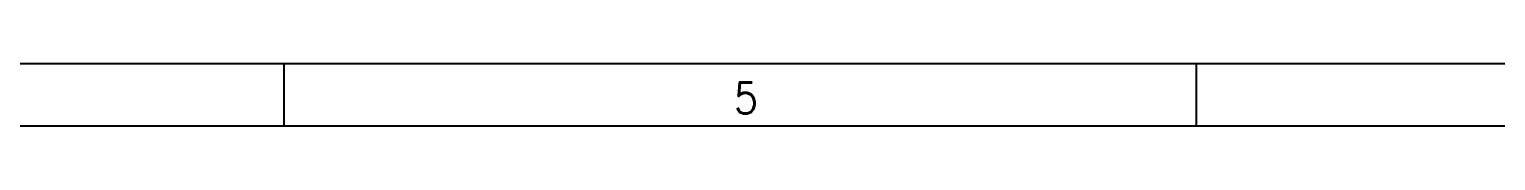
# Model space of a CAD drawing. Header units: millimetres. Extents: x -237 to 357, y 207 to 627.
# Drawn here: x 39.6 to 157, y 622.2 to 627.2 of the extents above; entities that cross this region are included whole.
import ezdxf

# ---------------------------------------------------------------- set-up
doc = ezdxf.new("R2010")
doc.units = ezdxf.units.MM
doc.layers.add('1', color=7, linetype='Continuous')
doc.styles.add('CONVERTER_11', font='txt.shx', dxfattribs={"width": 0.9})

# ---------------------------------------------------------------- blocks, each defined once
blk = doc.blocks.new('_rahmen__2', base_point=(352, 207.23))
at = {"layer": '1', "color": 2, "linetype": 'Continuous'}
for p, q in [((60, 627.23), (-13, 627.23)), ((133, 627.23), (60, 627.23)), ((60, 622.23), (60, 627.23)), ((167, 627.23), (133, 627.23)), ((133, 622.23), (133, 627.23))]:
    blk.add_line(p, q, dxfattribs=at)
at = {"layer": '1', "color": 6, "linetype": 'Continuous'}
for p, q in [((60, 622.23), (-13, 622.23)), ((133, 622.23), (60, 622.23)), ((206, 622.23), (133, 622.23))]:
    blk.add_line(p, q, dxfattribs=at)
at = {"layer": '1', "color": 7, "style": 'CONVERTER_11', "width": 0.9}
blk.add_text('5', height=2.5, dxfattribs=at).set_placement((96, 623.23))
blk = doc.blocks.new('A2I_HS_CD', base_point=(352, 207.23))
at = {"layer": '1'}
blk.add_blockref('_rahmen__2', (352, 207.23), dxfattribs=at)

msp = doc.modelspace()

# ---------------------------------------------------------------- block references
msp.add_blockref('A2I_HS_CD', (352, 207.23))

doc.saveas('drawing.dxf')
